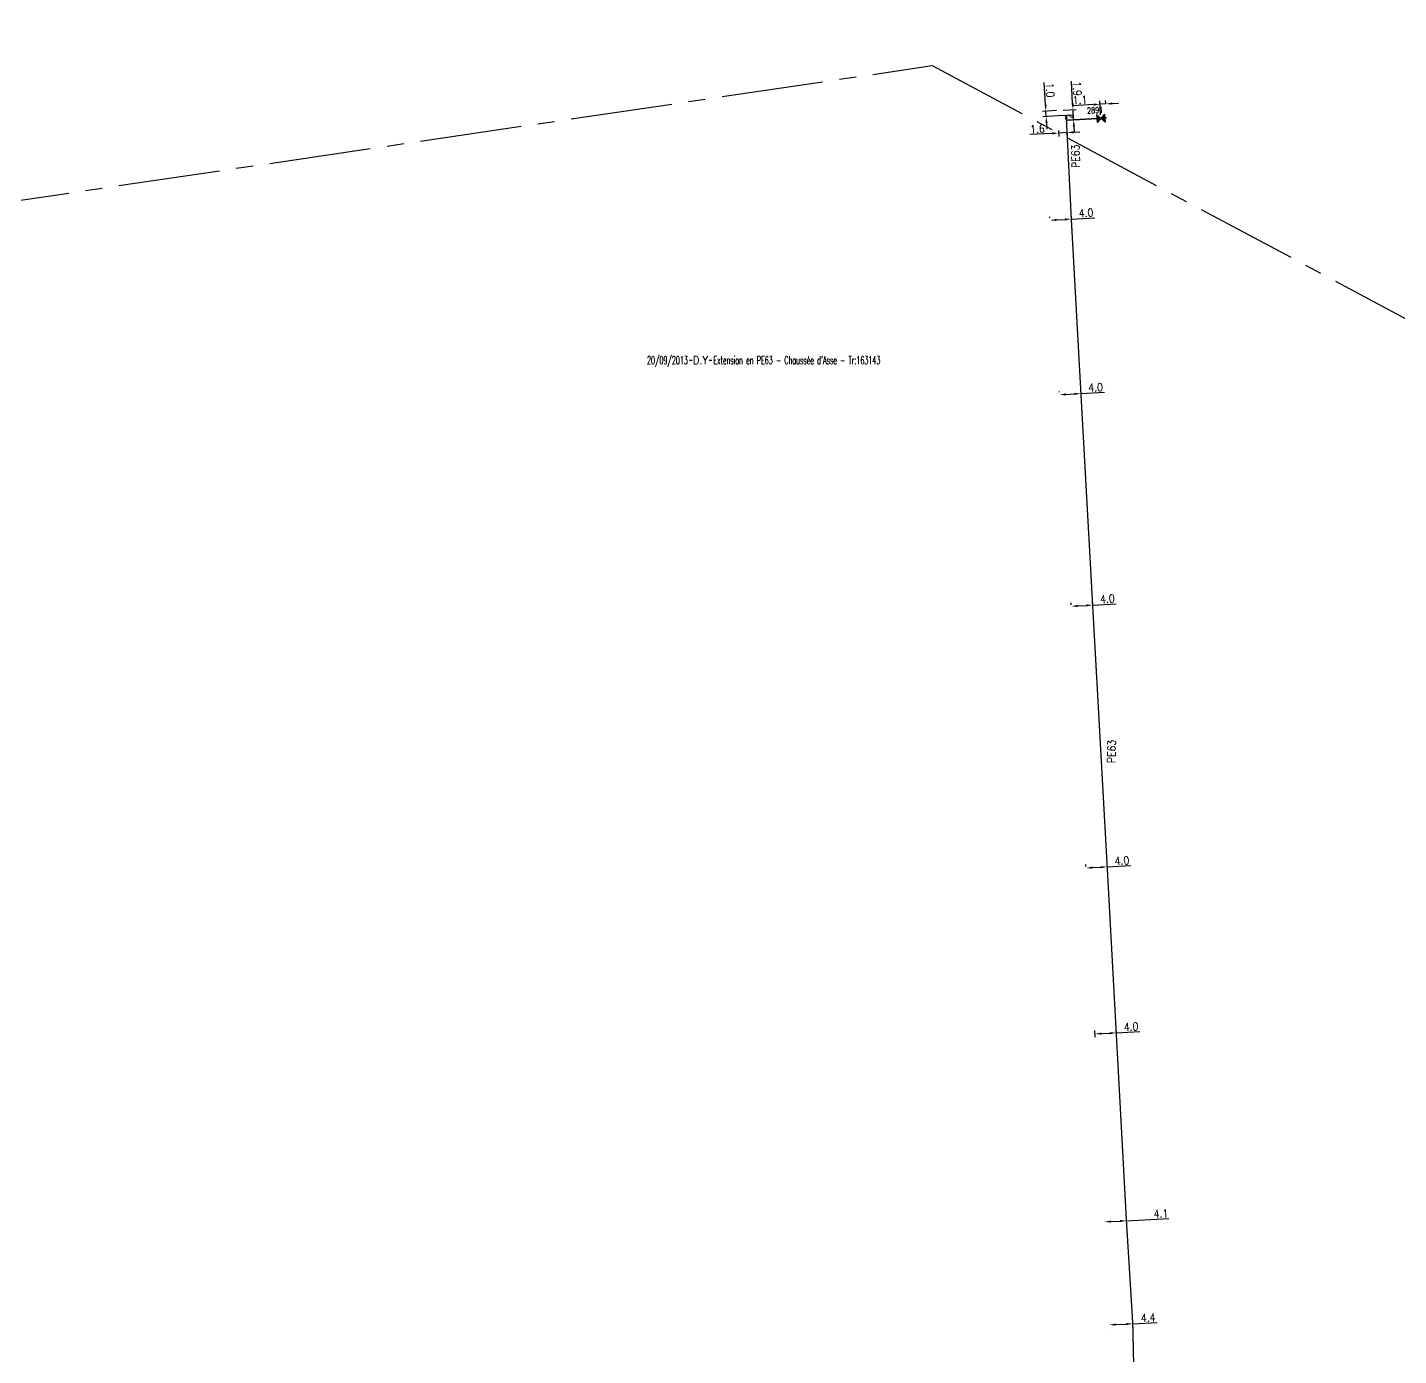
# Model space of a CAD drawing. Header units: millimetres. Extents: x 126999 to 128000, y 154000 to 155000.
# Drawn here: x 127396.3 to 127653.4, y 154301.3 to 154550.2 of the extents above; entities that cross this region are included whole.
import ezdxf
from ezdxf.enums import TextEntityAlignment as Align

# ---------------------------------------------------------------- set-up
doc = ezdxf.new("R2010")
doc.units = ezdxf.units.MM
doc.header["$PDMODE"] = 34
doc.linetypes.add('CENTER2', pattern=[28.575, 19.05, -3.175, 3.175, -3.175])
doc.layers.get('0').update_dxf_attribs({"linetype": 'CONTINUOUS'})
doc.layers.get('DEFPOINTS').update_dxf_attribs({"linetype": 'CONTINUOUS'})
for name, color, linetype in [('G_120', 4, 'CONTINUOUS'), ('G_300', 7, 'CONTINUOUS'), ('G_340', 7, 'CONTINUOUS'), ('G_910', 7, 'CONTINUOUS')]:
    doc.layers.add(name, color=color, linetype=linetype)
doc.layers.add('G_990', color=7, linetype='CONTINUOUS', plot=False)
doc.styles.add('G_ROMANS', font='ROMANS.SHX', dxfattribs={"width": 0.75})
doc.styles.get("Standard").update_dxf_attribs({"font": 'romans.shx', "width": 0.85})
doc.linetypes.add('G_TYPB_PE', pattern='A,5,-0.3,["o",Standard,S=1.5,R=0,X=0,Y=-0.5],-1.65', length=6.95)
doc.dimstyles.get("Standard").update_dxf_attribs({"dimtxt": 1.5, "dimasz": 1.2, "dimexe": 0.625, "dimexo": 0.625, "dimgap": 0.25, "dimtad": 1, "dimdec": 1, "dimzin": 0, "dimdsep": 46, "dimtxsty": 'Standard', "dimcen": -0.5, "dimadec": 0, "dimazin": 0, "dimtfac": 1, "dimtdec": 1, "dimtmove": 0, "dimatfit": 3, "dimfxl": 1, "dimtolj": 1, "dimtzin": 0, "dimarcsym": 0})

# ---------------------------------------------------------------- blocks, each defined once
blk = doc.blocks.new('*D23')
at = {"layer": 'DEFPOINTS', "color": 0, "linetype": 'Continuous', "transparency": 16777216}
for p in [(127599.13, 154307.1), (127603.52, 154307.3), (127603.52, 154307.28)]:
    blk.add_point(p, dxfattribs=at)
at = {"layer": 'G_120', "color": 0, "linetype": 'Continuous', "lineweight": -2, "transparency": 16777216}
for p, q in [((127600.33, 154307.13), (127602.32, 154307.22)), ((127603.52, 154307.28), (127608.08, 154307.49)), ((127603.55, 154306.68), (127603.55, 154306.65)), ((127599.15, 154306.48), (127599.16, 154306.45))]:
    blk.add_line(p, q, dxfattribs=at)
at = {"layer": 'G_120', "color": 0, "linetype": 'Continuous', "transparency": 16777216}
for points in [[(127600.32, 154307.33), (127600.33, 154306.93), (127599.13, 154307.08)], [(127602.31, 154307.42), (127602.33, 154307.02), (127603.52, 154307.28)]]:
    blk.add_solid(points, dxfattribs=at)
at = {"layer": 'G_120', "color": 0, "linetype": 'Continuous', "transparency": 16777216, "insert": (127606.42, 154308.41), "char_height": 1.5, "attachment_point": 5, "rotation": 2.6448}
blk.add_mtext('\\A1;4.4', dxfattribs=at)
blk = doc.blocks.new('*D24')
at = {"layer": 'DEFPOINTS', "color": 0, "linetype": 'Continuous', "transparency": 16777216}
for p in [(127598.23, 154326.39), (127602.33, 154326.6), (127602.33, 154326.58)]:
    blk.add_point(p, dxfattribs=at)
at = {"layer": 'G_120', "color": 0, "linetype": 'Continuous', "lineweight": -2, "transparency": 16777216}
for p, q in [((127598.26, 154325.76), (127598.26, 154325.75)), ((127599.43, 154326.43), (127601.13, 154326.52)), ((127602.33, 154326.58), (127610.27, 154326.98)), ((127602.36, 154325.97), (127602.36, 154325.95))]:
    blk.add_line(p, q, dxfattribs=at)
at = {"layer": 'G_120', "color": 0, "linetype": 'Continuous', "transparency": 16777216}
for points in [[(127599.42, 154326.63), (127599.44, 154326.23), (127598.23, 154326.37)], [(127601.12, 154326.72), (127601.14, 154326.32), (127602.33, 154326.58)]]:
    blk.add_solid(points, dxfattribs=at)
at = {"layer": 'G_120', "color": 0, "linetype": 'Continuous', "transparency": 16777216, "insert": (127608.81, 154327.91), "char_height": 1.5, "attachment_point": 5, "rotation": 2.9267}
blk.add_mtext('\\A1;4.1', dxfattribs=at)
blk = doc.blocks.new('*D25')
at = {"layer": 'DEFPOINTS', "color": 0, "linetype": 'Continuous', "transparency": 16777216}
for p in [(127600.43, 154361.79), (127596.49, 154360.38), (127600.49, 154360.58)]:
    blk.add_point(p, dxfattribs=at)
at = {"layer": 'G_120', "color": 0, "linetype": 'Continuous', "lineweight": -2, "transparency": 16777216}
for p, q in [((127596.46, 154361), (127596.4, 154362.21)), ((127597.63, 154361.65), (127599.23, 154361.73)), ((127600.46, 154361.2), (127600.4, 154362.42)), ((127600.43, 154361.79), (127604.83, 154362.02))]:
    blk.add_line(p, q, dxfattribs=at)
at = {"layer": 'G_120', "color": 0, "linetype": 'Continuous', "transparency": 16777216}
for points in [[(127597.62, 154361.85), (127597.64, 154361.45), (127596.43, 154361.59)], [(127599.22, 154361.93), (127599.24, 154361.53), (127600.43, 154361.79)]]:
    blk.add_solid(points, dxfattribs=at)
at = {"layer": 'G_120', "color": 0, "linetype": 'Continuous', "transparency": 16777216, "insert": (127603.2, 154362.94), "char_height": 1.5, "attachment_point": 5, "rotation": 2.9267}
blk.add_mtext('\\A1;4.0', dxfattribs=at)
blk = doc.blocks.new('*D26')
at = {"layer": 'DEFPOINTS', "color": 0, "linetype": 'Continuous', "transparency": 16777216}
for p in [(127594.76, 154392.31), (127598.73, 154392.9), (127598.75, 154392.53)]:
    blk.add_point(p, dxfattribs=at)
at = {"layer": 'G_120', "color": 0, "linetype": 'Continuous', "lineweight": -2, "transparency": 16777216}
for p, q in [((127594.73, 154392.94), (127594.71, 154393.31)), ((127595.94, 154392.75), (127597.54, 154392.84)), ((127598.72, 154393.16), (127598.7, 154393.53)), ((127598.73, 154392.9), (127603.14, 154393.15))]:
    blk.add_line(p, q, dxfattribs=at)
at = {"layer": 'G_120', "color": 0, "linetype": 'Continuous', "transparency": 16777216}
for points in [[(127595.93, 154392.95), (127595.95, 154392.55), (127594.74, 154392.68)], [(127597.52, 154393.04), (127597.55, 154392.64), (127598.73, 154392.9)]]:
    blk.add_solid(points, dxfattribs=at)
at = {"layer": 'G_120', "color": 0, "linetype": 'Continuous', "transparency": 16777216, "insert": (127601.5, 154394.06), "char_height": 1.5, "attachment_point": 5, "rotation": 3.1531}
blk.add_mtext('\\A1;4.0', dxfattribs=at)
blk = doc.blocks.new('*D27')
at = {"layer": 'DEFPOINTS', "color": 0, "linetype": 'Continuous', "transparency": 16777216}
for p in [(127592.03, 154441.35), (127596, 154441.96), (127596.02, 154441.58)]:
    blk.add_point(p, dxfattribs=at)
at = {"layer": 'G_120', "color": 0, "linetype": 'Continuous', "lineweight": -2, "transparency": 16777216}
for p, q in [((127591.99, 154441.98), (127591.97, 154442.36)), ((127593.2, 154441.8), (127594.8, 154441.89)), ((127595.98, 154442.2), (127595.96, 154442.58)), ((127596, 154441.96), (127600.4, 154442.21))]:
    blk.add_line(p, q, dxfattribs=at)
at = {"layer": 'G_120', "color": 0, "linetype": 'Continuous', "transparency": 16777216}
for points in [[(127593.19, 154442), (127593.21, 154441.6), (127592, 154441.73)], [(127594.79, 154442.09), (127594.81, 154441.69), (127596, 154441.96)]]:
    blk.add_solid(points, dxfattribs=at)
at = {"layer": 'G_120', "color": 0, "linetype": 'Continuous', "transparency": 16777216, "insert": (127598.76, 154443.12), "char_height": 1.5, "attachment_point": 5, "rotation": 3.2181}
blk.add_mtext('\\A1;4.0', dxfattribs=at)
blk = doc.blocks.new('*D28')
at = {"layer": 'DEFPOINTS', "color": 0, "linetype": 'Continuous', "transparency": 16777216}
for p in [(127593.8, 154481.59), (127593.81, 154481.47), (127589.81, 154481.25)]:
    blk.add_point(p, dxfattribs=at)
at = {"layer": 'G_120', "color": 0, "linetype": 'Continuous', "lineweight": -2, "transparency": 16777216}
for p, q in [((127589.78, 154481.87), (127589.77, 154482)), ((127591, 154481.44), (127592.6, 154481.53)), ((127593.77, 154482.09), (127593.76, 154482.22)), ((127593.8, 154481.59), (127598.2, 154481.84))]:
    blk.add_line(p, q, dxfattribs=at)
at = {"layer": 'G_120', "color": 0, "linetype": 'Continuous', "transparency": 16777216}
for points in [[(127590.99, 154481.64), (127591.01, 154481.24), (127589.8, 154481.37)], [(127592.59, 154481.73), (127592.61, 154481.33), (127593.8, 154481.59)]]:
    blk.add_solid(points, dxfattribs=at)
at = {"layer": 'G_120', "color": 0, "linetype": 'Continuous', "transparency": 16777216, "insert": (127596.56, 154482.75), "char_height": 1.5, "attachment_point": 5, "rotation": 3.1498}
blk.add_mtext('\\A1;4.0', dxfattribs=at)
blk = doc.blocks.new('*D29')
at = {"layer": 'DEFPOINTS', "color": 0, "linetype": 'Continuous', "transparency": 16777216}
for p in [(127588.01, 154513.9), (127592, 154514.29), (127592.01, 154514.13)]:
    blk.add_point(p, dxfattribs=at)
at = {"layer": 'G_120', "color": 0, "linetype": 'Continuous', "lineweight": -2, "transparency": 16777216}
for p, q in [((127591.97, 154514.76), (127591.96, 154514.91)), ((127587.98, 154514.53), (127587.97, 154514.68)), ((127589.2, 154514.13), (127590.8, 154514.22)), ((127592, 154514.29), (127596.4, 154514.54))]:
    blk.add_line(p, q, dxfattribs=at)
at = {"layer": 'G_120', "color": 0, "linetype": 'Continuous', "transparency": 16777216}
for points in [[(127589.19, 154514.33), (127589.21, 154513.93), (127588.01, 154514.06)], [(127590.79, 154514.42), (127590.81, 154514.02), (127592, 154514.29)]]:
    blk.add_solid(points, dxfattribs=at)
at = {"layer": 'G_120', "color": 0, "linetype": 'Continuous', "transparency": 16777216, "insert": (127594.76, 154515.45), "char_height": 1.5, "attachment_point": 5, "rotation": 3.2672}
blk.add_mtext('\\A1;4.0', dxfattribs=at)
blk = doc.blocks.new('*D33')
at = {"layer": 'DEFPOINTS', "color": 0, "linetype": 'Continuous', "transparency": 16777216}
for p in [(127589.55, 154531.51), (127591.15, 154531.6), (127591.21, 154530.49)]:
    blk.add_point(p, dxfattribs=at)
at = {"layer": 'G_120', "color": 0, "linetype": 'Continuous', "lineweight": -2, "transparency": 16777216}
for p, q in [((127588.41, 154530.34), (127584.22, 154530.11)), ((127589.58, 154530.89), (127589.64, 154529.78)), ((127591.21, 154530.49), (127589.61, 154530.4)), ((127591.18, 154530.98), (127591.24, 154529.87)), ((127592.4, 154530.56), (127593.6, 154530.62))]:
    blk.add_line(p, q, dxfattribs=at)
at = {"layer": 'G_120', "color": 0, "linetype": 'Continuous', "transparency": 16777216}
for points in [[(127588.4, 154530.54), (127588.42, 154530.14), (127589.61, 154530.4)], [(127592.39, 154530.76), (127592.41, 154530.36), (127591.21, 154530.49)]]:
    blk.add_solid(points, dxfattribs=at)
at = {"layer": 'G_120', "color": 0, "linetype": 'Continuous', "transparency": 16777216, "insert": (127585.66, 154531.19), "char_height": 1.5, "attachment_point": 5, "rotation": 3.1069}
blk.add_mtext('\\A1;1.6', dxfattribs=at)
blk = doc.blocks.new('G_300_12')
at = {"color": 0, "linetype": 'Continuous', "const_width": 0.497, "flags": 128}
blk.add_lwpolyline([(-0.21, 0, 1), (0.29, 0, 1)], format="xyb", close=True, dxfattribs=at)
at = {"color": 0, "linetype": 'Continuous', "style": 'G_ROMANS', "width": 0.75}
blk.add_text('P', height=1.5, dxfattribs=at).set_placement((0.04, 1.85), align=Align.MIDDLE)
at = {"color": 0, "linetype": 'Continuous', "style": 'G_ROMANS', "width": 0.75, "flags": 3}
for tag, p in [('DEF_LEG', (0, -10)), ('DEF_COUP', (0, -12.5)), ('DEF_TYPE', (0, -15))]:
    blk.add_attdef(tag, text='', height=1.2, dxfattribs=at).set_placement(p, align=Align.MIDDLE)
blk = doc.blocks.new('*D34')
at = {"layer": 'DEFPOINTS', "color": 0, "linetype": 'Continuous', "transparency": 16777216}
for p in [(127587.29, 154533.51), (127589.88, 154534.65), (127591.03, 154533.71)]:
    blk.add_point(p, dxfattribs=at)
at = {"layer": 'G_340', "color": 0, "linetype": 'Continuous', "lineweight": -2, "transparency": 16777216}
for p, q in [((127587.17, 154535.7), (127586.94, 154539.89)), ((127589.25, 154534.62), (127586.61, 154534.47)), ((127590.41, 154533.68), (127586.66, 154533.47)), ((127587.29, 154533.51), (127587.23, 154534.51)), ((127587.35, 154532.31), (127587.42, 154531.11))]:
    blk.add_line(p, q, dxfattribs=at)
at = {"layer": 'G_340', "color": 0, "linetype": 'Continuous', "transparency": 16777216}
for points in [[(127587.37, 154535.71), (127586.97, 154535.69), (127587.23, 154534.51)], [(127587.55, 154532.32), (127587.15, 154532.3), (127587.29, 154533.51)]]:
    blk.add_solid(points, dxfattribs=at)
at = {"layer": 'G_340', "color": 0, "linetype": 'Continuous', "transparency": 16777216, "insert": (127588.02, 154538.45), "char_height": 1.5, "attachment_point": 5, "rotation": 273.1069}
blk.add_mtext('\\A1;1.0', dxfattribs=at)
blk = doc.blocks.new('G_340_07')
at = {"color": 0, "linetype": 'Continuous', "const_width": 0.5, "flags": 128}
blk.add_lwpolyline([(0, 0), (2.5, 0)], dxfattribs=at)
at = {"color": 0, "linetype": 'Continuous', "flags": 128}
blk.add_lwpolyline([(2.5, -1), (2.5, 1)], dxfattribs=at)
at = {"color": 0, "linetype": 'Continuous', "style": 'G_ROMANS', "width": 0.75, "flags": 3}
for tag, p in [('DEF_LEG', (0, 0)), ('DEF_COUP', (0, -2.5)), ('DEF_TYPE', (0, -5))]:
    blk.add_attdef(tag, text='', height=1.2, dxfattribs=at).set_placement(p, align=Align.MIDDLE)
blk = doc.blocks.new('G_300_04')
h = blk.add_hatch(color=256)
h.paths.add_polyline_path([(-1, 1), (-1, -1), (0, 0)])
h.paths.add_polyline_path([(1, 1), (0, 0), (1, -1)])
at = {"flags": 128}
for points in [[(1, 1), (-1, -1)], [(1, -1), (-1, 1)], [(-1, 1), (-1, -1)], [(1, 1), (1, -1)]]:
    blk.add_lwpolyline(points, dxfattribs=at)
at = {"color": 0, "linetype": 'Continuous', "style": 'G_ROMANS', "width": 0.75}
blk.add_attdef('NUM', text='', height=1.5, dxfattribs=at).set_placement((0, 2.07), align=Align.MIDDLE)
at = {"color": 0, "linetype": 'Continuous', "style": 'G_ROMANS', "width": 0.75, "flags": 3}
for tag, p in [('DEF_LEG', (0, -2.5)), ('DEF_COUP', (0, -5)), ('DEF_TYPE', (0, -7.5))]:
    blk.add_attdef(tag, text='', height=1.2, dxfattribs=at).set_placement(p, align=Align.MIDDLE)
blk = doc.blocks.new('*D45')
at = {"layer": 'DEFPOINTS', "color": 0, "linetype": 'Continuous', "transparency": 16777216}
for p in [(127589.88, 154534.65), (127592.42, 154532.88), (127591.09, 154532.81)]:
    blk.add_point(p, dxfattribs=at)
at = {"layer": 'G_120', "color": 0, "linetype": 'Continuous', "lineweight": -2, "transparency": 16777216}
for p, q in [((127592.25, 154535.98), (127592.03, 154540.14)), ((127590.5, 154534.68), (127592.94, 154534.82)), ((127591.71, 154532.85), (127593.04, 154532.92)), ((127592.42, 154532.88), (127592.32, 154534.78)), ((127592.48, 154531.69), (127592.55, 154530.49))]:
    blk.add_line(p, q, dxfattribs=at)
at = {"layer": 'G_120', "color": 0, "linetype": 'Continuous', "transparency": 16777216}
for points in [[(127592.45, 154535.99), (127592.05, 154535.97), (127592.32, 154534.78)], [(127592.68, 154531.7), (127592.28, 154531.67), (127592.42, 154532.88)]]:
    blk.add_solid(points, dxfattribs=at)
at = {"layer": 'G_120', "color": 0, "linetype": 'Continuous', "transparency": 16777216, "insert": (127593.1, 154538.73), "char_height": 1.5, "attachment_point": 5, "rotation": 273.1069}
blk.add_mtext('\\A1;1.9', dxfattribs=at)
blk = doc.blocks.new('*D46')
at = {"layer": 'DEFPOINTS', "color": 0, "linetype": 'Continuous', "transparency": 16777216}
for p in [(127597.39, 154535.81), (127597.53, 154533.17), (127598.51, 154535.31)]:
    blk.add_point(p, dxfattribs=at)
at = {"layer": 'G_300', "color": 0, "linetype": 'Continuous', "lineweight": -2, "transparency": 16777216}
for p, q in [((127596.19, 154535.74), (127592.37, 154535.53)), ((127597.5, 154533.8), (127597.35, 154536.43)), ((127598.47, 154535.87), (127597.39, 154535.81)), ((127598.47, 154535.94), (127598.44, 154536.49)), ((127599.67, 154535.94), (127600.87, 154536))]:
    blk.add_line(p, q, dxfattribs=at)
at = {"layer": 'G_300', "color": 0, "linetype": 'Continuous', "transparency": 16777216}
for points in [[(127596.18, 154535.94), (127596.2, 154535.54), (127597.39, 154535.81)], [(127599.66, 154536.14), (127599.68, 154535.74), (127598.47, 154535.87)]]:
    blk.add_solid(points, dxfattribs=at)
at = {"layer": 'G_300', "color": 0, "linetype": 'Continuous', "transparency": 16777216, "insert": (127593.62, 154536.6), "char_height": 1.5, "attachment_point": 5, "rotation": 3.1963}
blk.add_mtext('\\A1;1.1', dxfattribs=at)
blk = doc.blocks.new('GIS_MODF')
at = {"color": 0, "linetype": 'Continuous', "flags": 128}
for points in [[(-2.18, -0.01), (-1.68, -0.01)], [(1.52, -0.01), (2.02, -0.01)]]:
    blk.add_lwpolyline(points, dxfattribs=at)
at = {"color": 0, "linetype": 'Continuous', "width": 0.5}
blk.add_attdef('DATE', text='', height=1.5, dxfattribs=at).set_placement((-2.5, -0.8), align=Align.RIGHT)
at = {"color": 0, "linetype": 'Continuous', "width": 1.771291}
blk.add_attdef('USER', text='', height=1.5, dxfattribs=at).set_placement((-1.51, -0.8), (1.28, -0.8), align=Align.FIT)
at = {"color": 0, "linetype": 'Continuous', "width": 0.5}
blk.add_attdef('DESC', (2.29, -0.8), '', height=1.5, dxfattribs=at)

msp = doc.modelspace()

# ---------------------------------------------------------------- linework, layer by layer
at = {"layer": 'G_120', "linetype": 'G_TYPB_PE', "const_width": 0.25, "flags": 128}
for points in [[(127591.04, 154533.46), (127591.07, 154533.19)], [(127591.07, 154533.06), (127591.15, 154531.6), (127591.25, 154529.52)], [(127591.09, 154532.81), (127596.78, 154533.13)], [(127598.28, 154533.21), (127598.63, 154533.23)], [(127591.25, 154529.52), (127592.01, 154514.13), (127593.81, 154481.47), (127596.02, 154441.58), (127598.75, 154392.53), (127600.49, 154360.58), (127602.33, 154326.6), (127603.52, 154307.3), (127603.83, 154293.25), (127603.13, 154267.54), (127603.13, 154267.54), (127604.03, 154259.46), (127609.73, 154253.85), (127614.96, 154252.64), (127619.75, 154253.38), (127621.87, 154254.47), (127624.36, 154256.85), (127632.79, 154248.15), (127632.58, 154247.92)]]:
    msp.add_lwpolyline(points, dxfattribs=at)
at = {"layer": 'G_990', "linetype": 'CENTER2'}
msp.add_lwpolyline([(127000, 154302.45), (127300.37, 154503.88), (127565.93, 154543.05), (127717.28, 154462.14), (127893.42, 154000), (128000, 154000), (128000, 155000), (127000, 155000), (127000, 154302.45)], dxfattribs=at)

# ---------------------------------------------------------------- block references
at = {"layer": 'G_300', "xscale": 0.5, "yscale": 0.5, "zscale": 0.5, "rotation": 291.4430452583557}
msp.add_blockref('G_300_12', (127591.06, 154533.21), dxfattribs=at)
at = {"layer": 'G_300'}
ref = msp.add_blockref('G_300_04', (127597.53, 154533.17), dxfattribs=dict(at, xscale=0.75, yscale=0.75, zscale=0.75, rotation=3.196308690053192))
ref.add_attrib('NUM', '2891', dxfattribs={"layer": '0', "color": 0, "linetype": 'Continuous', "height": 1.125, "rotation": 3.1963, "style": 'G_ROMANS', "width": 0.75}).set_placement((127596.47, 154534.69), align=Align.MIDDLE)
at = {"layer": 'G_340', "xscale": 0.1, "rotation": 93.10686755323856}
msp.add_blockref('G_340_07', (127591.04, 154533.46), dxfattribs=at)
at = {"layer": 'G_910', "linetype": 'Continuous'}
ref = msp.add_blockref('GIS_MODF', (127522.6, 154487.88), dxfattribs=at)
ref.add_attrib('DATE', '20/09/2013', dxfattribs={"layer": '0', "color": 0, "linetype": 'Continuous', "height": 1.5, "width": 0.5}).set_placement((127520.1, 154487.09), align=Align.RIGHT)
ref.add_attrib('USER', 'D.Y', dxfattribs={"layer": '0', "color": 0, "linetype": 'Continuous', "height": 1.5, "width": 0.811842}).set_placement((127521.09, 154487.09), (127523.88, 154487.09), align=Align.FIT)
ref.add_attrib('DESC', "Extension en PE63 - Chaussée d'Asse - Tr:163143", (127524.89, 154487.09), dxfattribs={"layer": '0', "color": 0, "linetype": 'Continuous', "height": 1.5, "width": 0.5})

# ---------------------------------------------------------------- texts
at = {"layer": 'G_120', "linetype": 'Continuous', "width": 0.85}
for rotation, p in [(91.2996, (127592.79, 154526.5)), (88.4249, (127599.54, 154414.96))]:
    msp.add_text('PE63 ', height=1.5, rotation=rotation, dxfattribs=at).set_placement(p, align=Align.MIDDLE)

# ---------------------------------------------------------------- dimensions: what is measured, and where the dimension line sits
at = {"layer": 'G_120', "linetype": 'Continuous'}
for base, p1, p2, angle, picture, middle, dimtype in [((127592.42, 154532.88), (127589.88, 154534.65), (127591.09, 154532.81), 273.1069, '*D45', (127592.1, 154538.68), 160), ((127591.21, 154530.49), (127589.55, 154531.51), (127591.15, 154531.6), 3.1069, '*D33', (127585.71, 154530.19), 161), ((127592, 154514.29), (127588.01, 154513.9), (127592.01, 154514.13), 3.2672, '*D29', (127594.82, 154514.45), 161), ((127593.8, 154481.59), (127589.81, 154481.25), (127593.81, 154481.47), 3.1498, '*D28', (127596.62, 154481.75), 161), ((127596, 154441.96), (127592.03, 154441.35), (127596.02, 154441.58), 3.2181, '*D27', (127598.82, 154442.12), 161), ((127598.73, 154392.9), (127594.76, 154392.31), (127598.75, 154392.53), 3.1531, '*D26', (127601.55, 154393.06), 161), ((127600.43, 154361.79), (127596.49, 154360.38), (127600.49, 154360.58), 2.9267, '*D25', (127603.25, 154361.94), 161), ((127602.33, 154326.58), (127598.23, 154326.39), (127602.33, 154326.6), 2.9267, '*D24', (127608.86, 154326.91), 161), ((127603.52, 154307.28), (127599.13, 154307.1), (127603.52, 154307.3), 2.6448, '*D23', (127606.47, 154307.42), 161)]:
    dim = msp.add_linear_dim(base=base, p1=p1, p2=p2, angle=angle, dimstyle='Standard', dxfattribs=at)
    dim.commit()
    dim.dimension.update_dxf_attribs({"geometry": picture, "text_midpoint": middle, "dimtype": dimtype})
at = {"layer": 'G_300', "linetype": 'Continuous'}
dim = msp.add_linear_dim(base=(127597.39, 154535.81), p1=(127598.51, 154535.31), p2=(127597.53, 154533.17), angle=183.1963, dimstyle='Standard', dxfattribs=at)
dim.commit()
dim.dimension.update_dxf_attribs({"geometry": '*D46', "text_midpoint": (127593.68, 154535.6), "dimtype": 160})
at = {"layer": 'G_340', "linetype": 'Continuous'}
dim = msp.add_linear_dim(base=(127587.29, 154533.51), p1=(127589.88, 154534.65), p2=(127591.03, 154533.71), angle=93.1069, dimstyle='Standard', dxfattribs=at)
dim.commit()
dim.dimension.update_dxf_attribs({"geometry": '*D34', "text_midpoint": (127587.02, 154538.39), "dimtype": 160})

doc.saveas('drawing.dxf')
